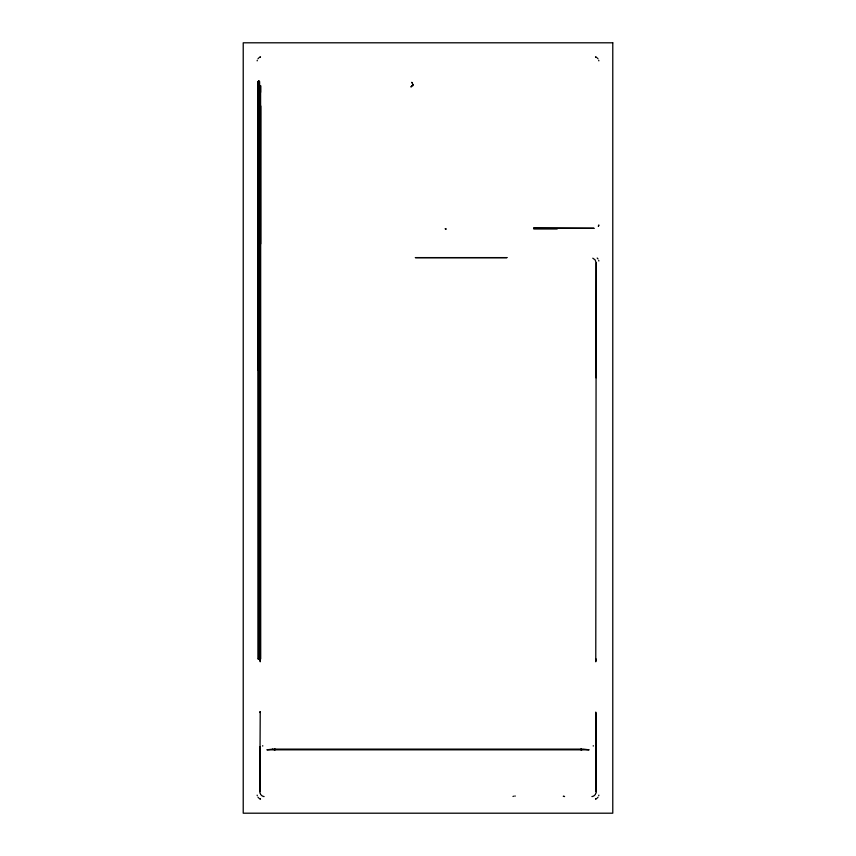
<?xml version="1.0" encoding="UTF-8"?>
<svg xmlns="http://www.w3.org/2000/svg" width="856" height="856" viewBox="0 0 856 856"><rect width="100%" height="100%" fill="white"/><g stroke="black" fill="none" stroke-linecap="round" stroke-linejoin="round"><path stroke-width="1.28" d="M258.191 370.166L258.341 81.331L258.394 659.002M258.394 370.166L258.48 81.32L258.555 659.002M258.555 370.166L258.576 296.615M258.951 225.759L259.486 81.341L259.454 659.002M259.379 81.341L259.336 659.002M260.192 659.002L260.256 105.705M260.47 659.002L260.427 105.705L260.299 244.024M260.599 92.384L260.599 85.707L260.599 659.002L259.946 659.002L260.031 105.705L260.192 244.024M260.577 244.024L260.502 105.705L260.47 244.024M596.033 377.785L596.183 262.931L595.134 259.871L592.791 258.191M259.817 85.921L260.224 661.795M259.978 746.603L259.999 792.977A4.933 4.933 0 0 0 260.235 793.651M259.967 768.988L259.817 791.661L260.224 712.074M596.183 262.931L595.776 661.795M596.108 660.982L596.183 659.002M593.283 745.662L593.272 746.1M257.153 60.851L257.303 60.23M598.847 224.914L598.365 226.38L598.697 225.524M598.847 795.149L598.697 795.77M594.995 794.892L595.434 794.293M258.041 58.711L258.801 57.887M597.959 797.289L597.199 798.113M512.99 796.476L513.504 796.187M259.796 57.213L260.513 56.913L259.989 57.127M596.204 798.787L595.487 799.087L596.011 798.873M581.385 748.936L580.946 748.947M514.713 796.08L515.28 796.048M258.191 659.002L258.737 659.002M258.951 659.002L259.582 659.002M564.286 796.476L563.28 796.283L564.586 796.529M557.192 228.98L533.78 228.991M275.054 748.947L274.615 748.936M596.011 57.127L595.487 56.913L596.204 57.213M259.989 798.873L260.513 799.087L259.796 798.787M597.199 57.887L597.959 58.711M597.199 258.041L597.959 258.865M258.801 798.113L258.041 797.289M411.747 82.304L412.228 82.968M412.121 82.893L412.453 83.492M412.678 84.113L412.966 85.664M412.688 84.113L412.849 84.691M598.697 60.23L598.847 60.851M598.697 260.385L598.847 261.005M257.303 795.77L257.153 795.149M595.776 712.074L596.183 791.661A4.954 4.954 0 0 1 595.765 793.651M260.096 712.139L260.138 711.571L259.967 712.534M412.86 84.755L412.913 85.044M262.728 746.09L262.717 745.662M596.033 768.988L596.183 791.661L596.108 712.888M259.978 578.87L259.817 544.448L259.892 660.993M259.175 81.341L259.229 225.759M258.854 129.459L258.94 326.029M259.026 81.341L259.229 659.002M258.972 81.341L259.047 659.002M258.245 81.331L258.266 659.002M264.108 796.562A4.933 4.933 0 0 1 261.529 795.406M261.005 794.882A4.933 4.933 0 0 1 260.566 794.293M594.46 795.427A4.954 4.954 0 0 1 591.892 796.572M258.64 81.32L258.63 121.445L258.64 81.32M412.185 85.696L410.912 86.98L412.185 85.707M272.636 749.128L266.879 749.824L589.121 749.824L583.364 749.128L272.636 749.128M581.855 749.674L580.946 749.728L581.855 749.674M612.778 42.8L243.222 42.8L243.222 813.2L612.778 813.2L612.778 42.8M593.957 228.295L533.556 228.135L593.957 228.295M506.913 257.624L415.417 257.624L506.913 257.624M275.054 749.728L274.145 749.674L275.054 749.728M446.051 229.023L445.291 228.841L446.051 229.023"/></g></svg>
